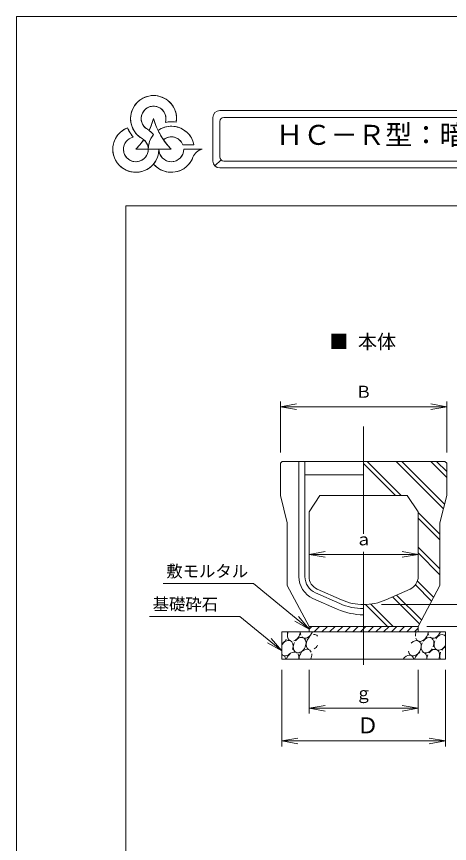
# Model space of a CAD drawing. Units: millimetres, scale not verified. Extents: x 5662 to 21676, y 2831 to 15264.
# Drawn here: x 5915 to 7502, y 12232 to 15264 of the extents above; entities that cross this region are included whole.
import ezdxf
from ezdxf.enums import TextEntityAlignment as Align

# ---------------------------------------------------------------- set-up
doc = ezdxf.new("R2010")
doc.units = ezdxf.units.MM
doc.header["$LTSCALE"] = 20
doc.layers.add('0_2', color=4, linetype='Continuous', lineweight=18)
doc.styles.add('ＭＳ ゴシック-5.0-0.0', font='')
doc.styles.get('ＭＳ ゴシック-5.0-0.0').set_extended_font_data('ＭＳ ゴシック-5.0-0.0')

msp = doc.modelspace()

# ---------------------------------------------------------------- linework, layer by layer
at = {"layer": '0_2'}
for p, q in [((5915.02, 15263.53), (10095.02, 15263.53)), ((5915.02, 9223.53), (5915.02, 15263.53)), ((6660.02, 14918.53), (9024, 14918.53)), ((6635.02, 14733.53), (6635.02, 14893.53)), ((6675.02, 14893.53), (9009, 14893.53)), ((6660.02, 14748.53), (6660.02, 14878.53)), ((6352.26, 14776.8), (6482.26, 14776.8)), ((6352.26, 14776.8), (6482.26, 14776.8)), ((6524.76, 14793.05), (6565.18, 14793.05)), ((6527.76, 14776.8), (6595.35, 14776.8)), ((6664.41, 14737.93), (6642.34, 14715.86)), ((6660.02, 14708.53), (9024, 14708.53)), ((6675.02, 14733.53), (9009, 14733.53)), ((6315.02, 9533.53), (6315.02, 14568.88)), ((6315.02, 14568.88), (9745.02, 14568.88)), ((6882.02, 13665.62), (6882.02, 13852.62)), ((6882.02, 13832.62), (6941.11, 13843.03)), ((6882.02, 13832.62), (7492.02, 13832.62)), ((6882.02, 13832.62), (6941.11, 13822.2)), ((7492.02, 13832.62), (7432.93, 13843.03)), ((7492.02, 13832.62), (7432.93, 13822.2)), ((7492.02, 13665.62), (7492.02, 13852.62)), ((7187.02, 13760.19), (7187.02, 13367.3)), ((6889.02, 13632.62), (6882.02, 13625.62)), ((6882.02, 13507.62), (6882.02, 13625.62)), ((6889.02, 13632.62), (7485.02, 13632.62)), ((6949.52, 13210.12), (6949.52, 13632.62)), ((6972.02, 13210.12), (6972.02, 13632.62)), ((7303.71, 13507.62), (7187.02, 13624.31)), ((7324.93, 13507.62), (7199.93, 13632.62)), ((7479.82, 13458.79), (7305.99, 13632.62)), ((7484.06, 13475.76), (7327.2, 13632.62)), ((7492.02, 13573.86), (7433.27, 13632.62)), ((7492.02, 13595.08), (7454.48, 13632.62)), ((7485.02, 13632.62), (7492.02, 13625.62)), ((7492.02, 13507.62), (7492.02, 13625.62)), ((6972.02, 13582.62), (7187.02, 13582.62)), ((6882.02, 13507.62), (6907.02, 13407.62)), ((7027.02, 13507.62), (6987.02, 13447.62)), ((7027.02, 13507.62), (7347.02, 13507.62)), ((7347.02, 13507.62), (7387.02, 13447.62)), ((7492.02, 13507.62), (7467.02, 13407.62)), ((6987.02, 13210.12), (6987.02, 13447.62)), ((7387.02, 13210.12), (7387.02, 13447.62)), ((7467.02, 13365.52), (7387.02, 13445.52)), ((6907.02, 13177.62), (6907.02, 13407.62)), ((7467.02, 13344.31), (7387.02, 13424.31)), ((7467.02, 13177.62), (7467.02, 13407.62)), ((7467.02, 13238.24), (7387.02, 13318.24)), ((6987.02, 13291.5), (7046.11, 13301.91)), ((6987.02, 13291.5), (7387.02, 13291.5)), ((6987.02, 13291.5), (7046.11, 13281.08)), ((7187.02, 12886.53), (7187.02, 13301.25)), ((7387.02, 13291.5), (7327.93, 13301.91)), ((7387.02, 13291.5), (7327.93, 13281.08)), ((7467.02, 13217.03), (7387.02, 13297.03)), ((7443.84, 13134.14), (7384.26, 13193.72)), ((6783.97, 13184.62), (6452.49, 13184.62)), ((6987.02, 13017.62), (6783.97, 13184.62)), ((6907.02, 13177.62), (6987.02, 13027.62)), ((7016.72, 13164.42), (7105.83, 13124.84)), ((7357.32, 13164.42), (7268.22, 13124.84)), ((7436.46, 13120.31), (7376.86, 13179.91)), ((7467.02, 13177.62), (7387.02, 13027.62)), ((7001.5, 13130.15), (7090.6, 13090.57)), ((7010.63, 13150.71), (7099.74, 13111.13)), ((7392.19, 13037.3), (7293.44, 13136.05)), ((7399.57, 13051.14), (7308.13, 13142.57)), ((7274.6, 13027.62), (7194.46, 13107.75)), ((7295.81, 13027.62), (7213.98, 13109.44)), ((7252.73, 13107.62), (7787.02, 13107.62)), ((6733.97, 13063.5), (6402.49, 13063.5)), ((6887.02, 12937.62), (6733.97, 13063.5)), ((6987.02, 13017.62), (6934.77, 13047.1)), ((6987.02, 13017.62), (6948, 13063.2)), ((6887.02, 12907.62), (6887.02, 13007.62)), ((6887.02, 13007.62), (6887.02, 12907.62)), ((7187.02, 13007.62), (6887.02, 13007.62)), ((7187.02, 13027.62), (6987.02, 13027.62)), ((6987.02, 13027.62), (6987.02, 13007.62)), ((6997.61, 13027.62), (6987.02, 13017.03)), ((7025.89, 13027.62), (7005.89, 13007.62)), ((7054.18, 13027.62), (7034.18, 13007.62)), ((7082.46, 13027.62), (7062.46, 13007.62)), ((7110.75, 13027.62), (7090.75, 13007.62)), ((7139.03, 13027.62), (7119.03, 13007.62)), ((7167.32, 13027.62), (7147.32, 13007.62)), ((7195.6, 13027.62), (7175.6, 13007.62)), ((7187.02, 13027.62), (7387.02, 13027.62)), ((7187.02, 13007.62), (7487.02, 13007.62)), ((7223.88, 13027.62), (7203.88, 13007.62)), ((7252.17, 13027.62), (7232.17, 13007.62)), ((7280.45, 13027.62), (7260.45, 13007.62)), ((7308.74, 13027.62), (7288.74, 13007.62)), ((7337.02, 13027.62), (7317.02, 13007.62)), ((7365.31, 13027.62), (7345.31, 13007.62)), ((7387.02, 13021.05), (7373.59, 13007.62)), ((7387.02, 13027.62), (7387.02, 13007.62)), ((7419.36, 13027.62), (7799.67, 13027.62)), ((7487.02, 13007.62), (7487.02, 12907.62)), ((7487.02, 12907.62), (7487.02, 13007.62)), ((6887.02, 12937.62), (6848, 12983.2)), ((6887.02, 12937.62), (6834.77, 12967.1)), ((7187.02, 12907.62), (6887.02, 12907.62)), ((7187.02, 12907.62), (7487.02, 12907.62)), ((6887.02, 12587.62), (6887.02, 12867.62)), ((6987.02, 12707.62), (6987.02, 12867.62)), ((7387.02, 12707.62), (7387.02, 12867.62)), ((7487.02, 12587.62), (7487.02, 12867.62)), ((6987.02, 12727.62), (7046.11, 12738.03)), ((7387.02, 12727.62), (7327.93, 12738.03)), ((6987.02, 12727.62), (7387.02, 12727.62)), ((6987.02, 12727.62), (7046.11, 12717.2)), ((7387.02, 12727.62), (7327.93, 12717.2)), ((6887.02, 12607.62), (6946.11, 12618.03)), ((7487.02, 12607.62), (7427.93, 12618.03)), ((6887.02, 12607.62), (6946.11, 12597.2)), ((6887.02, 12607.62), (7487.02, 12607.62)), ((7487.02, 12607.62), (7427.93, 12597.2))]:
    msp.add_line(p, q, dxfattribs=at)
at = {"layer": '0_2', "color": 150}
for p, q in [((6352.23, 14943.34), (6357.74, 14949.36)), ((6357.74, 14949.36), (6363.81, 14954.83)), ((6363.81, 14954.83), (6370.38, 14959.68)), ((6370.38, 14959.68), (6377.38, 14963.88)), ((6377.38, 14963.88), (6384.76, 14967.38)), ((6384.76, 14967.38), (6392.43, 14970.15)), ((6392.43, 14970.15), (6400.35, 14972.17)), ((6400.35, 14972.17), (6408.41, 14973.42)), ((6408.41, 14973.42), (6416.57, 14973.88)), ((6416.57, 14973.88), (6424.72, 14973.55)), ((6424.72, 14973.55), (6432.81, 14972.44)), ((6432.81, 14972.44), (6440.75, 14970.55)), ((6440.75, 14970.55), (6448.48, 14967.9)), ((6448.48, 14967.9), (6455.91, 14964.52)), ((6455.91, 14964.52), (6462.98, 14960.44)), ((6462.98, 14960.44), (6469.63, 14955.7)), ((6469.63, 14955.7), (6475.78, 14950.33)), ((6475.78, 14950.33), (6481.39, 14944.4)), ((6336.69, 14914.84), (6339.52, 14922.49)), ((6339.52, 14922.49), (6343.08, 14929.84)), ((6343.08, 14929.84), (6347.33, 14936.81)), ((6347.33, 14936.81), (6352.23, 14943.34)), ((6384.14, 14920.57), (6379.08, 14914.13)), ((6390.27, 14926.01), (6384.14, 14920.57)), ((6397.27, 14930.25), (6390.27, 14926.01)), ((6404.92, 14933.17), (6397.27, 14930.25)), ((6412.98, 14934.68), (6404.92, 14933.17)), ((6421.17, 14934.71), (6412.98, 14934.68)), ((6429.23, 14933.28), (6421.17, 14934.71)), ((6436.91, 14930.42), (6429.23, 14933.28)), ((6443.95, 14926.23), (6436.91, 14930.42)), ((6450.12, 14920.85), (6443.95, 14926.23)), ((6455.23, 14914.45), (6450.12, 14920.85)), ((6481.39, 14944.4), (6486.4, 14937.96)), ((6486.4, 14937.96), (6490.77, 14931.06)), ((6490.77, 14931.06), (6494.45, 14923.77)), ((6494.45, 14923.77), (6497.41, 14916.16)), ((6332.77, 14890.73), (6333.3, 14898.88)), ((6333.04, 14882.57), (6332.77, 14890.73)), ((6333.3, 14898.88), (6334.61, 14906.94)), ((6334.61, 14906.94), (6336.69, 14914.84)), ((6372.81, 14899.07), (6371.79, 14890.94)), ((6371.79, 14890.94), (6372.24, 14882.76)), ((6375.26, 14906.88), (6372.81, 14899.07)), ((6379.08, 14914.13), (6375.26, 14906.88)), ((6459.11, 14907.24), (6455.23, 14914.45)), ((6461.63, 14899.44), (6459.11, 14907.24)), ((6462.72, 14891.33), (6461.63, 14899.44)), ((6462.33, 14883.14), (6462.72, 14891.33)), ((6497.41, 14916.16), (6499.62, 14908.3)), ((6499.62, 14908.3), (6501.06, 14900.26)), ((6501.06, 14900.26), (6501.72, 14892.13)), ((6501.72, 14892.13), (6501.59, 14883.96)), ((6334.09, 14874.48), (6333.04, 14882.57)), ((6335.91, 14866.52), (6334.09, 14874.48)), ((6338.5, 14858.78), (6335.91, 14866.52)), ((6341.82, 14851.32), (6338.5, 14858.78)), ((6372.24, 14882.76), (6374.16, 14874.8)), ((6374.16, 14874.8), (6377.47, 14867.31)), ((6377.47, 14867.31), (6382.07, 14860.53)), ((6382.07, 14860.53), (6387.82, 14854.69)), ((6460.48, 14875.16), (6462.33, 14883.14)), ((6467.11, 14876.4), (6460.48, 14875.16)), ((6473.81, 14877.19), (6467.11, 14876.4)), ((6480.54, 14877.53), (6473.81, 14877.19)), ((6487.28, 14877.42), (6480.54, 14877.53)), ((6494, 14876.86), (6487.28, 14877.42)), ((6500.67, 14875.85), (6494, 14876.86)), ((6501.59, 14883.96), (6500.67, 14875.85)), ((6282.45, 14824.41), (6288.76, 14832.54)), ((6288.76, 14832.54), (6296.01, 14839.85)), ((6296.01, 14839.85), (6304.09, 14846.22)), ((6304.09, 14846.22), (6312.89, 14851.56)), ((6312.89, 14851.56), (6322.27, 14855.8)), ((6322.27, 14855.8), (6324.73, 14849.52)), ((6324.73, 14849.52), (6327.61, 14843.42)), ((6327.61, 14843.42), (6330.88, 14837.52)), ((6330.88, 14837.52), (6334.54, 14831.86)), ((6334.54, 14831.86), (6338.58, 14826.46)), ((6338.58, 14826.46), (6342.96, 14821.34)), ((6345.84, 14844.21), (6341.82, 14851.32)), ((6350.54, 14837.53), (6345.84, 14844.21)), ((6355.85, 14831.34), (6350.54, 14837.53)), ((6361.74, 14825.68), (6355.85, 14831.34)), ((6387.82, 14854.69), (6394.51, 14849.98)), ((6394.51, 14849.98), (6400.88, 14845.91)), ((6400.88, 14845.91), (6405.34, 14842.54)), ((6405.34, 14842.54), (6409.57, 14838.89)), ((6409.57, 14838.89), (6413.55, 14834.97)), ((6413.68, 14826.16), (6410.42, 14821.29)), ((6413.55, 14834.97), (6417.26, 14830.79)), ((6417.26, 14830.79), (6413.68, 14826.16)), ((6268.28, 14786.16), (6270.04, 14796.3)), ((6270.04, 14796.3), (6273.03, 14806.15)), ((6273.03, 14806.15), (6277.18, 14815.57)), ((6277.18, 14815.57), (6282.45, 14824.41)), ((6311.56, 14797.14), (6308.58, 14789.52)), ((6315.87, 14804.11), (6311.56, 14797.14)), ((6321.36, 14810.19), (6315.87, 14804.11)), ((6327.85, 14815.19), (6321.36, 14810.19)), ((6335.13, 14818.95), (6327.85, 14815.19)), ((6342.96, 14821.34), (6335.13, 14818.95)), ((6368.15, 14820.62), (6361.74, 14825.68)), ((6375.01, 14816.2), (6368.15, 14820.62)), ((6381.18, 14811.93), (6375.01, 14816.2)), ((6386.01, 14807.31), (6381.18, 14811.93)), ((6390.12, 14802.04), (6386.01, 14807.31)), ((6393.41, 14796.22), (6390.12, 14802.04)), ((6395.81, 14789.98), (6393.41, 14796.22)), ((6400.99, 14799.93), (6399.58, 14794.24)), ((6402.79, 14805.5), (6400.99, 14799.93)), ((6404.96, 14810.94), (6402.79, 14805.5)), ((6407.51, 14816.21), (6404.96, 14810.94)), ((6410.42, 14821.29), (6407.51, 14816.21)), ((6267.77, 14775.88), (6268.28, 14786.16)), ((6268.5, 14765.62), (6267.77, 14775.88)), ((6270.48, 14755.52), (6268.5, 14765.62)), ((6307, 14781.48), (6306.9, 14773.29)), ((6306.9, 14773.29), (6308.26, 14765.21)), ((6308.58, 14789.52), (6307, 14781.48)), ((6394.84, 14760.75), (6397.02, 14768.64)), ((6397.27, 14783.46), (6395.81, 14789.98)), ((6397.02, 14768.64), (6397.76, 14776.8)), ((6397.76, 14776.8), (6397.27, 14783.46)), ((6397.96, 14782.65), (6397.76, 14776.8)), ((6397.76, 14776.8), (6436.76, 14776.8)), ((6398.57, 14788.47), (6397.96, 14782.65)), ((6399.58, 14794.24), (6398.57, 14788.47)), ((6436.44, 14769.48), (6435.5, 14762.23)), ((6436.76, 14776.8), (6436.44, 14769.48)), ((6273.68, 14745.73), (6270.48, 14755.52)), ((6278.04, 14736.41), (6273.68, 14745.73)), ((6283.5, 14727.68), (6278.04, 14736.41)), ((6308.26, 14765.21), (6311.05, 14757.51)), ((6311.05, 14757.51), (6315.18, 14750.44)), ((6315.18, 14750.44), (6320.5, 14744.21)), ((6320.5, 14744.21), (6326.86, 14739.05)), ((6326.86, 14739.05), (6334.04, 14735.1)), ((6366.1, 14733.45), (6373.64, 14736.63)), ((6373.64, 14736.63), (6380.5, 14741.12)), ((6380.5, 14741.12), (6386.44, 14746.76)), ((6386.44, 14746.76), (6391.27, 14753.37)), ((6391.27, 14753.37), (6394.84, 14760.75)), ((6428.96, 14741.32), (6425.6, 14734.82)), ((6431.74, 14748.09), (6428.96, 14741.32)), ((6433.92, 14755.08), (6431.74, 14748.09)), ((6435.5, 14762.23), (6433.92, 14755.08)), ((6289.98, 14719.69), (6283.5, 14727.68)), ((6297.39, 14712.54), (6289.98, 14719.69)), ((6305.6, 14706.34), (6297.39, 14712.54)), ((6314.52, 14701.19), (6305.6, 14706.34)), ((6334.04, 14735.1), (6341.81, 14732.51)), ((6341.81, 14732.51), (6349.92, 14731.36)), ((6349.92, 14731.36), (6358.1, 14731.67)), ((6358.1, 14731.67), (6366.1, 14733.45)), ((6402.31, 14708.71), (6393.66, 14703.13)), ((6410.21, 14715.3), (6402.31, 14708.71)), ((6417.26, 14722.8), (6410.21, 14715.3)), ((6421.69, 14728.63), (6417.26, 14722.8)), ((6425.6, 14734.82), (6421.69, 14728.63)), ((6323.99, 14697.17), (6314.52, 14701.19)), ((6333.88, 14694.32), (6323.99, 14697.17)), ((6344.04, 14692.7), (6333.88, 14694.32)), ((6354.33, 14692.32), (6344.04, 14692.7)), ((6364.58, 14693.2), (6354.33, 14692.32)), ((6374.66, 14695.32), (6364.58, 14693.2)), ((6384.4, 14698.65), (6374.66, 14695.32)), ((6393.66, 14703.13), (6384.4, 14698.65))]:
    msp.add_line(p, q, dxfattribs=at)
at = {"layer": '0_2', "color": 1}
for p, q in [((6415.08, 14881.94), (6417.26, 14889.38)), ((6417.26, 14889.38), (6419.45, 14881.94)), ((6404.15, 14852.94), (6407.2, 14860.06)), ((6407.2, 14860.06), (6410.04, 14867.28)), ((6410.04, 14867.28), (6412.67, 14874.57)), ((6412.67, 14874.57), (6415.08, 14881.94)), ((6419.45, 14881.94), (6421.85, 14874.57)), ((6421.85, 14874.57), (6424.48, 14867.28)), ((6424.48, 14867.28), (6427.32, 14860.06)), ((6427.32, 14860.06), (6430.38, 14852.94)), ((6400.88, 14845.91), (6404.15, 14852.94)), ((6405.34, 14842.54), (6400.88, 14845.91)), ((6409.57, 14838.89), (6405.34, 14842.54)), ((6413.55, 14834.97), (6409.57, 14838.89)), ((6410.42, 14821.29), (6413.68, 14826.16)), ((6417.26, 14830.79), (6413.55, 14834.97)), ((6413.68, 14826.16), (6417.26, 14830.79)), ((6430.38, 14852.94), (6433.64, 14845.91)), ((6433.64, 14845.91), (6436.57, 14840.04)), ((6436.57, 14840.04), (6439.64, 14834.25)), ((6439.64, 14834.25), (6442.85, 14828.54)), ((6442.85, 14828.54), (6446.21, 14822.92)), ((6367.49, 14793.73), (6372.23, 14799.66)), ((6372.23, 14799.66), (6376.79, 14805.73)), ((6376.79, 14805.73), (6381.18, 14811.93)), ((6381.18, 14811.93), (6386.01, 14807.31)), ((6386.01, 14807.31), (6390.12, 14802.04)), ((6390.12, 14802.04), (6393.41, 14796.22)), ((6393.41, 14796.22), (6395.81, 14789.98)), ((6399.58, 14794.24), (6400.99, 14799.93)), ((6400.99, 14799.93), (6402.79, 14805.5)), ((6402.79, 14805.5), (6404.96, 14810.94)), ((6404.96, 14810.94), (6407.51, 14816.21)), ((6407.51, 14816.21), (6410.42, 14821.29)), ((6446.21, 14822.92), (6449.71, 14817.38)), ((6449.71, 14817.38), (6453.35, 14811.93)), ((6453.35, 14811.93), (6457.73, 14805.73)), ((6457.73, 14805.73), (6462.29, 14799.66)), ((6462.29, 14799.66), (6467.03, 14793.73)), ((6352.26, 14776.8), (6357.5, 14782.29)), ((6482.26, 14776.8), (6352.26, 14776.8)), ((6357.5, 14782.29), (6362.58, 14787.94)), ((6362.58, 14787.94), (6367.49, 14793.73)), ((6395.81, 14789.98), (6397.27, 14783.46)), ((6397.27, 14783.46), (6397.76, 14776.8)), ((6397.76, 14776.8), (6397.96, 14782.65)), ((6397.96, 14782.65), (6398.57, 14788.47)), ((6398.57, 14788.47), (6399.58, 14794.24)), ((6467.03, 14793.73), (6471.94, 14787.94)), ((6471.94, 14787.94), (6477.02, 14782.29)), ((6477.02, 14782.29), (6482.26, 14776.8))]:
    msp.add_line(p, q, dxfattribs=at)
at = {"layer": '0_2', "color": 7}
for p, q in [((6451.37, 14855.45), (6457.73, 14857.66)), ((6457.73, 14857.66), (6464.23, 14859.35)), ((6464.23, 14859.35), (6470.86, 14860.52)), ((6470.86, 14860.52), (6477.55, 14861.16)), ((6477.55, 14861.16), (6484.28, 14861.27)), ((6484.28, 14861.27), (6490.99, 14860.84)), ((6490.99, 14860.84), (6497.65, 14859.88)), ((6497.65, 14859.88), (6504.2, 14858.4)), ((6504.2, 14858.4), (6510.62, 14856.39)), ((6433.64, 14845.91), (6439.29, 14849.56)), ((6436.57, 14840.04), (6433.64, 14845.91)), ((6439.64, 14834.25), (6436.57, 14840.04)), ((6439.29, 14849.56), (6445.22, 14852.74)), ((6442.85, 14828.54), (6439.64, 14834.25)), ((6446.21, 14822.92), (6442.85, 14828.54)), ((6445.22, 14852.74), (6451.37, 14855.45)), ((6510.62, 14856.39), (6516.87, 14853.89)), ((6516.87, 14853.89), (6522.89, 14850.89)), ((6522.89, 14850.89), (6528.65, 14847.42)), ((6528.65, 14847.42), (6534.12, 14843.51)), ((6534.12, 14843.51), (6539.26, 14839.18)), ((6539.26, 14839.18), (6544.04, 14834.44)), ((6544.04, 14834.44), (6548.43, 14829.35)), ((6548.43, 14829.35), (6552.4, 14823.92)), ((6449.71, 14817.38), (6446.21, 14822.92)), ((6453.35, 14811.93), (6449.71, 14817.38)), ((6458, 14815.29), (6453.35, 14811.93)), ((6463.04, 14818.04), (6458, 14815.29)), ((6468.39, 14820.13), (6463.04, 14818.04)), ((6473.96, 14821.53), (6468.39, 14820.13)), ((6479.66, 14822.22), (6473.96, 14821.53)), ((6485.4, 14822.19), (6479.66, 14822.22)), ((6491.09, 14821.43), (6485.4, 14822.19)), ((6496.64, 14819.96), (6491.09, 14821.43)), ((6501.97, 14817.81), (6496.64, 14819.96)), ((6506.97, 14815), (6501.97, 14817.81)), ((6511.59, 14811.58), (6506.97, 14815)), ((6515.74, 14807.61), (6511.59, 14811.58)), ((6519.35, 14803.15), (6515.74, 14807.61)), ((6522.38, 14798.27), (6519.35, 14803.15)), ((6524.76, 14793.05), (6522.38, 14798.27)), ((6552.4, 14823.92), (6555.93, 14818.19)), ((6555.93, 14818.19), (6558.99, 14812.2)), ((6558.99, 14812.2), (6561.56, 14805.99)), ((6561.56, 14805.99), (6563.63, 14799.59)), ((6563.63, 14799.59), (6565.18, 14793.05)), ((6436.44, 14769.48), (6435.5, 14762.23)), ((6436.76, 14776.8), (6436.44, 14769.48)), ((6437.32, 14769.68), (6436.76, 14776.8)), ((6438.99, 14762.74), (6437.32, 14769.68)), ((6565.18, 14793.05), (6524.76, 14793.05)), ((6527.2, 14769.68), (6525.53, 14762.74)), ((6527.76, 14776.8), (6527.2, 14769.68)), ((6595.35, 14776.8), (6527.76, 14776.8)), ((6570.56, 14762.65), (6574.71, 14766.7)), ((6574.71, 14766.7), (6579.34, 14770.2)), ((6579.34, 14770.2), (6584.38, 14773.07)), ((6584.38, 14773.07), (6589.75, 14775.29)), ((6589.75, 14775.29), (6595.35, 14776.8)), ((6428.96, 14741.32), (6425.6, 14734.82)), ((6431.74, 14748.09), (6428.96, 14741.32)), ((6433.92, 14755.08), (6431.74, 14748.09)), ((6435.5, 14762.23), (6433.92, 14755.08)), ((6441.72, 14756.14), (6438.99, 14762.74)), ((6445.45, 14750.05), (6441.72, 14756.14)), ((6450.09, 14744.62), (6445.45, 14750.05)), ((6455.52, 14739.99), (6450.09, 14744.62)), ((6461.6, 14736.26), (6455.52, 14739.99)), ((6468.2, 14733.52), (6461.6, 14736.26)), ((6502.92, 14736.26), (6496.32, 14733.52)), ((6509.01, 14739.99), (6502.92, 14736.26)), ((6514.43, 14744.62), (6509.01, 14739.99)), ((6519.07, 14750.05), (6514.43, 14744.62)), ((6522.8, 14756.14), (6519.07, 14750.05)), ((6525.53, 14762.74), (6522.8, 14756.14)), ((6553.85, 14731.91), (6558.16, 14739.66)), ((6558.16, 14739.66), (6561.63, 14747.81)), ((6561.63, 14747.81), (6563.97, 14753.12)), ((6563.97, 14753.12), (6566.96, 14758.09)), ((6566.96, 14758.09), (6570.56, 14762.65)), ((6421.69, 14728.63), (6417.26, 14722.8)), ((6417.26, 14722.8), (6423.27, 14716.29)), ((6425.6, 14734.82), (6421.69, 14728.63)), ((6423.27, 14716.29), (6429.93, 14710.45)), ((6429.93, 14710.45), (6437.17, 14705.33)), ((6437.17, 14705.33), (6444.9, 14701)), ((6475.14, 14731.86), (6468.2, 14733.52)), ((6482.26, 14731.3), (6475.14, 14731.86)), ((6489.38, 14731.86), (6482.26, 14731.3)), ((6496.32, 14733.52), (6489.38, 14731.86)), ((6521.75, 14702.09), (6529.35, 14706.64)), ((6529.35, 14706.64), (6536.44, 14711.95)), ((6536.44, 14711.95), (6542.94, 14717.98)), ((6542.94, 14717.98), (6548.76, 14724.66)), ((6548.76, 14724.66), (6553.85, 14731.91)), ((6444.9, 14701), (6453.04, 14697.51)), ((6453.04, 14697.51), (6461.51, 14694.88)), ((6461.51, 14694.88), (6470.2, 14693.16)), ((6470.2, 14693.16), (6479.02, 14692.36)), ((6479.02, 14692.36), (6487.88, 14692.48)), ((6487.88, 14692.48), (6496.68, 14693.54)), ((6496.68, 14693.54), (6505.32, 14695.5)), ((6505.32, 14695.5), (6513.71, 14698.37)), ((6513.71, 14698.37), (6521.75, 14702.09))]:
    msp.add_line(p, q, dxfattribs=at)
at = {"layer": '0_2'}
for centre, radius, start, end in [((6417.26, 14889.38), 84.5, 350.78653, 240), ((6417.26, 14889.38), 45.5, 341.79487, 240), ((6660.02, 14893.53), 25, 90, 180), ((6166.74, 14958.96), 260, 334.22656, 344.47751), ((6667.78, 14958.96), 260, 195.52249, 224.47751), ((6675.02, 14878.53), 15, 90, 180), ((6482.26, 14776.8), 84.5, 11.08749, 125.12548), ((6482.26, 14776.8), 100.75, 79.47131, 102.48326), ((6352.26, 14776.8), 84.5, 110.78653, 0), ((6417.26, 14889.38), 100.75, 199.47131, 222.48326), ((6352.26, 14776.8), 84.5, 39.71514, 60), ((6482.26, 14776.8), 84.5, 140.28486, 180), ((6352.26, 14776.8), 45.5, 101.79487, 60), ((6166.74, 14958.96), 260, 315.52249, 325.56209), ((6482.26, 14776.8), 45.5, 20.92483, 129.45771), ((6482.26, 14776.8), 45.5, 180, 0), ((6604.37, 14732.2), 45.5, 101.43711, 159.93719), ((6482.26, 14776.8), 84.5, 219.71514, 339.93719), ((6675.02, 14748.53), 15, 180, 270), ((6660.02, 14733.53), 25, 180, 270), ((7037.02, 13210.12), 87.5, 180, 246.04774), ((7037.02, 13210.12), 65, 180, 246.04774), ((7037.02, 13210.12), 50, 180, 246.04774), ((7337.02, 13210.12), 50, 293.95226, 0), ((7187.02, 13307.62), 215, 246.04774, 270), ((7187.02, 13307.62), 200, 246.04774, 270), ((7187.02, 13307.62), 200, 270, 293.95226), ((7187.02, 13307.62), 237.5, 246.04774, 270)]:
    msp.add_arc(centre, radius, start, end, dxfattribs=at)
for centre, start_param, end_param in [((6931.41, 13001.41), 1.6822672, 3.0041978), ((6884.96, 12990.67), 5.1474802, 5.7147216), ((6931.41, 13001.41), 3.7709083, 5.2928579), ((6978.48, 13012.62), 2.0795248, 2.547628), ((6978.48, 13012.62), 2.9199025, 4.8956003), ((7400.26, 13001.01), 1.6822672, 2.2705704), ((7400.26, 13001.01), 2.5502995, 5.2928579), ((7447.34, 13012.22), 2.0795248, 2.5744435), ((7447.34, 13012.22), 2.9579169, 4.8956003), ((6884.96, 12990.67), 3.8493841, 4.6902001), ((6905.84, 12947.76), 4.8928581, 7.840068), ((6952.63, 12958.99), 1.5802698, 7.6313716), ((6999.86, 12969.15), 1.0316857, 3.395071), ((6999.86, 12969.15), 6.0011175, 6.7364116), ((7374.69, 12947.36), 2.320676, 7.4860293), ((7421.48, 12958.58), 4.8597842, 7.6713492), ((7468.71, 12968.75), 6.0011175, 7.7378401), ((6973.63, 12915.37), 5.7286705, 7.256989), ((6999.86, 12969.15), 4.0306578, 4.6625812), ((7421.48, 12958.58), 1.6079237, 4.5711327), ((7442.48, 12914.97), 4.7966503, 7.602652), ((7468.71, 12968.75), 1.6954897, 4.6625812), ((7489.56, 12926.18), 0.7283933, 1.3802926), ((6905.84, 12947.76), 2.8236307, 4.347989), ((6879.61, 12893.97), 5.5751573, 6.5743529), ((6926.69, 12905.18), 0.0324618, 1.8168834), ((6926.69, 12905.18), 5.1582417, 5.8599737), ((6973.63, 12915.37), 1.3150626, 2.1784748), ((6973.63, 12915.37), 4.7966503, 5.462491), ((7348.46, 12893.57), 5.5751573, 7.6831531), ((7395.54, 12904.78), 0.7069732, 1.8168834), ((7395.54, 12904.78), 5.1582417, 6.5669059), ((7442.48, 12914.97), 1.6215093, 2.1784748), ((7489.56, 12926.18), 1.6544758, 2.6284553)]:
    msp.add_ellipse(centre, major_axis=(13.56, 26.74), ratio=0.710984, start_param=start_param, end_param=end_param, dxfattribs=at)

# ---------------------------------------------------------------- texts
at = {"layer": '0_2', "color": 7, "style": 'ＭＳ ゴシック-5.0-0.0'}
for s, height, p in [('ＨＣ－Ｒ型：暗渠タイプ〔横断用 T-25〕', 73.31, (6865.62, 14771.04)), ('■ 本体', 51.32, (7061.3, 14030.32)), ('Ｂ', 43.99, (7157.09, 13852.63)), ('ａ', 43.99, (7157.09, 13311.51)), ('敷モルタル', 43.99, (6463.86, 13194.7)), ('基礎砕石', 43.99, (6413.85, 13073.57)), ('ｇ', 43.99, (7157.08, 12747.63)), ('Ｄ', 58.65, (7162.02, 12617.62))]:
    msp.add_text(s, height=height, dxfattribs=at).set_placement(p, align=Align.BOTTOM_LEFT)

doc.saveas('drawing.dxf')
